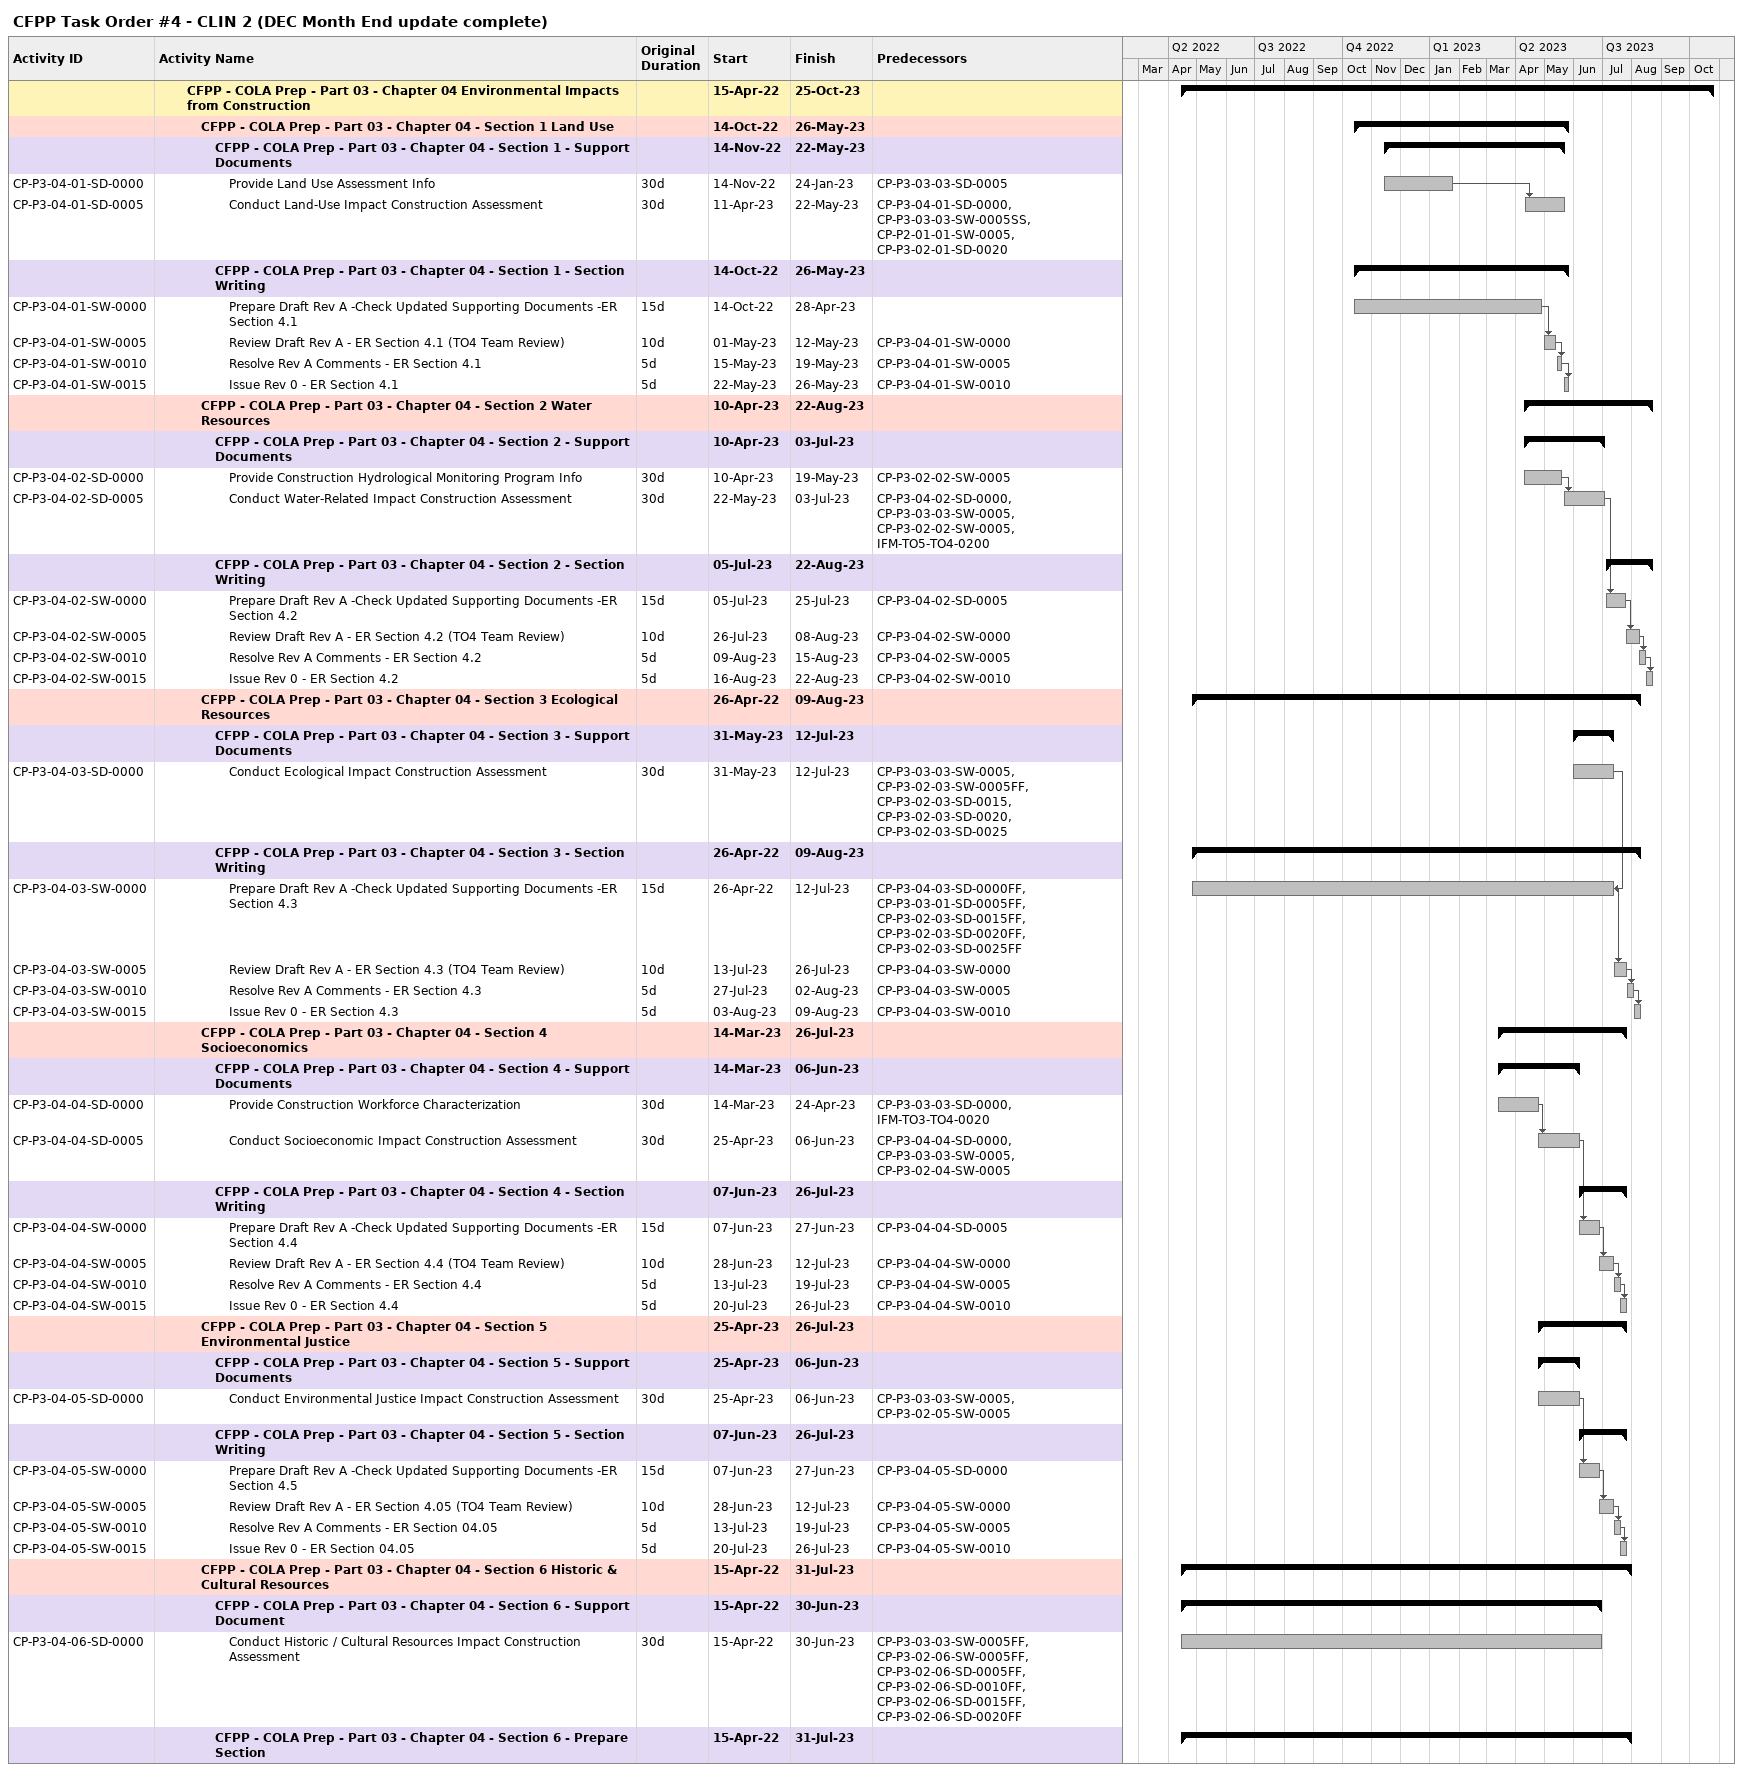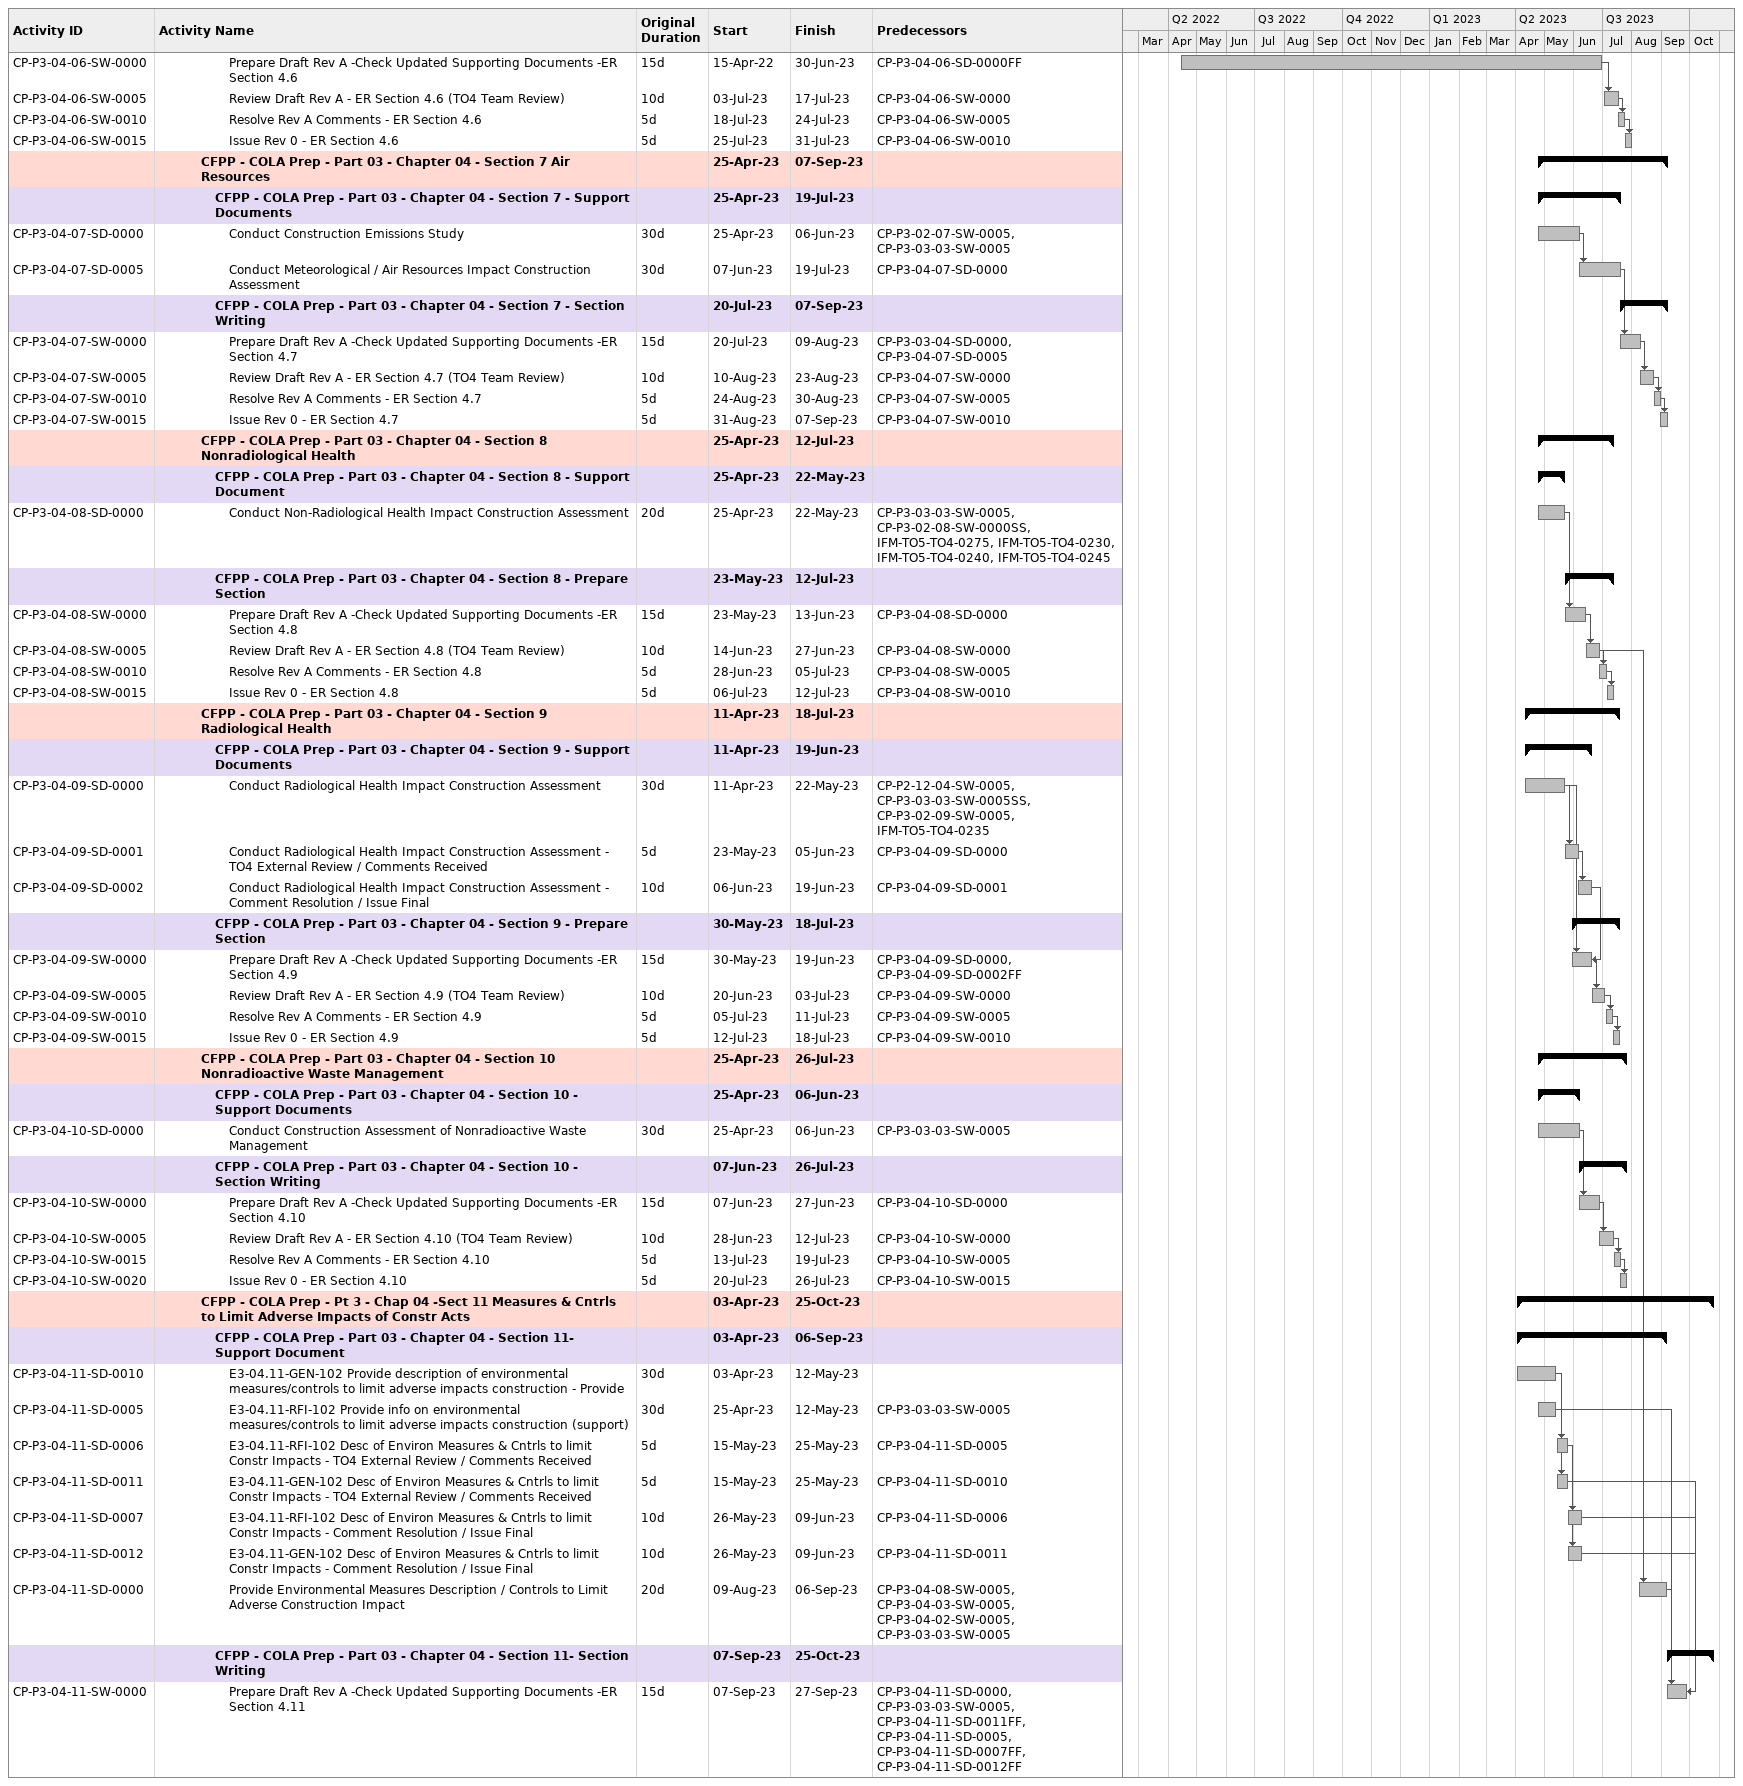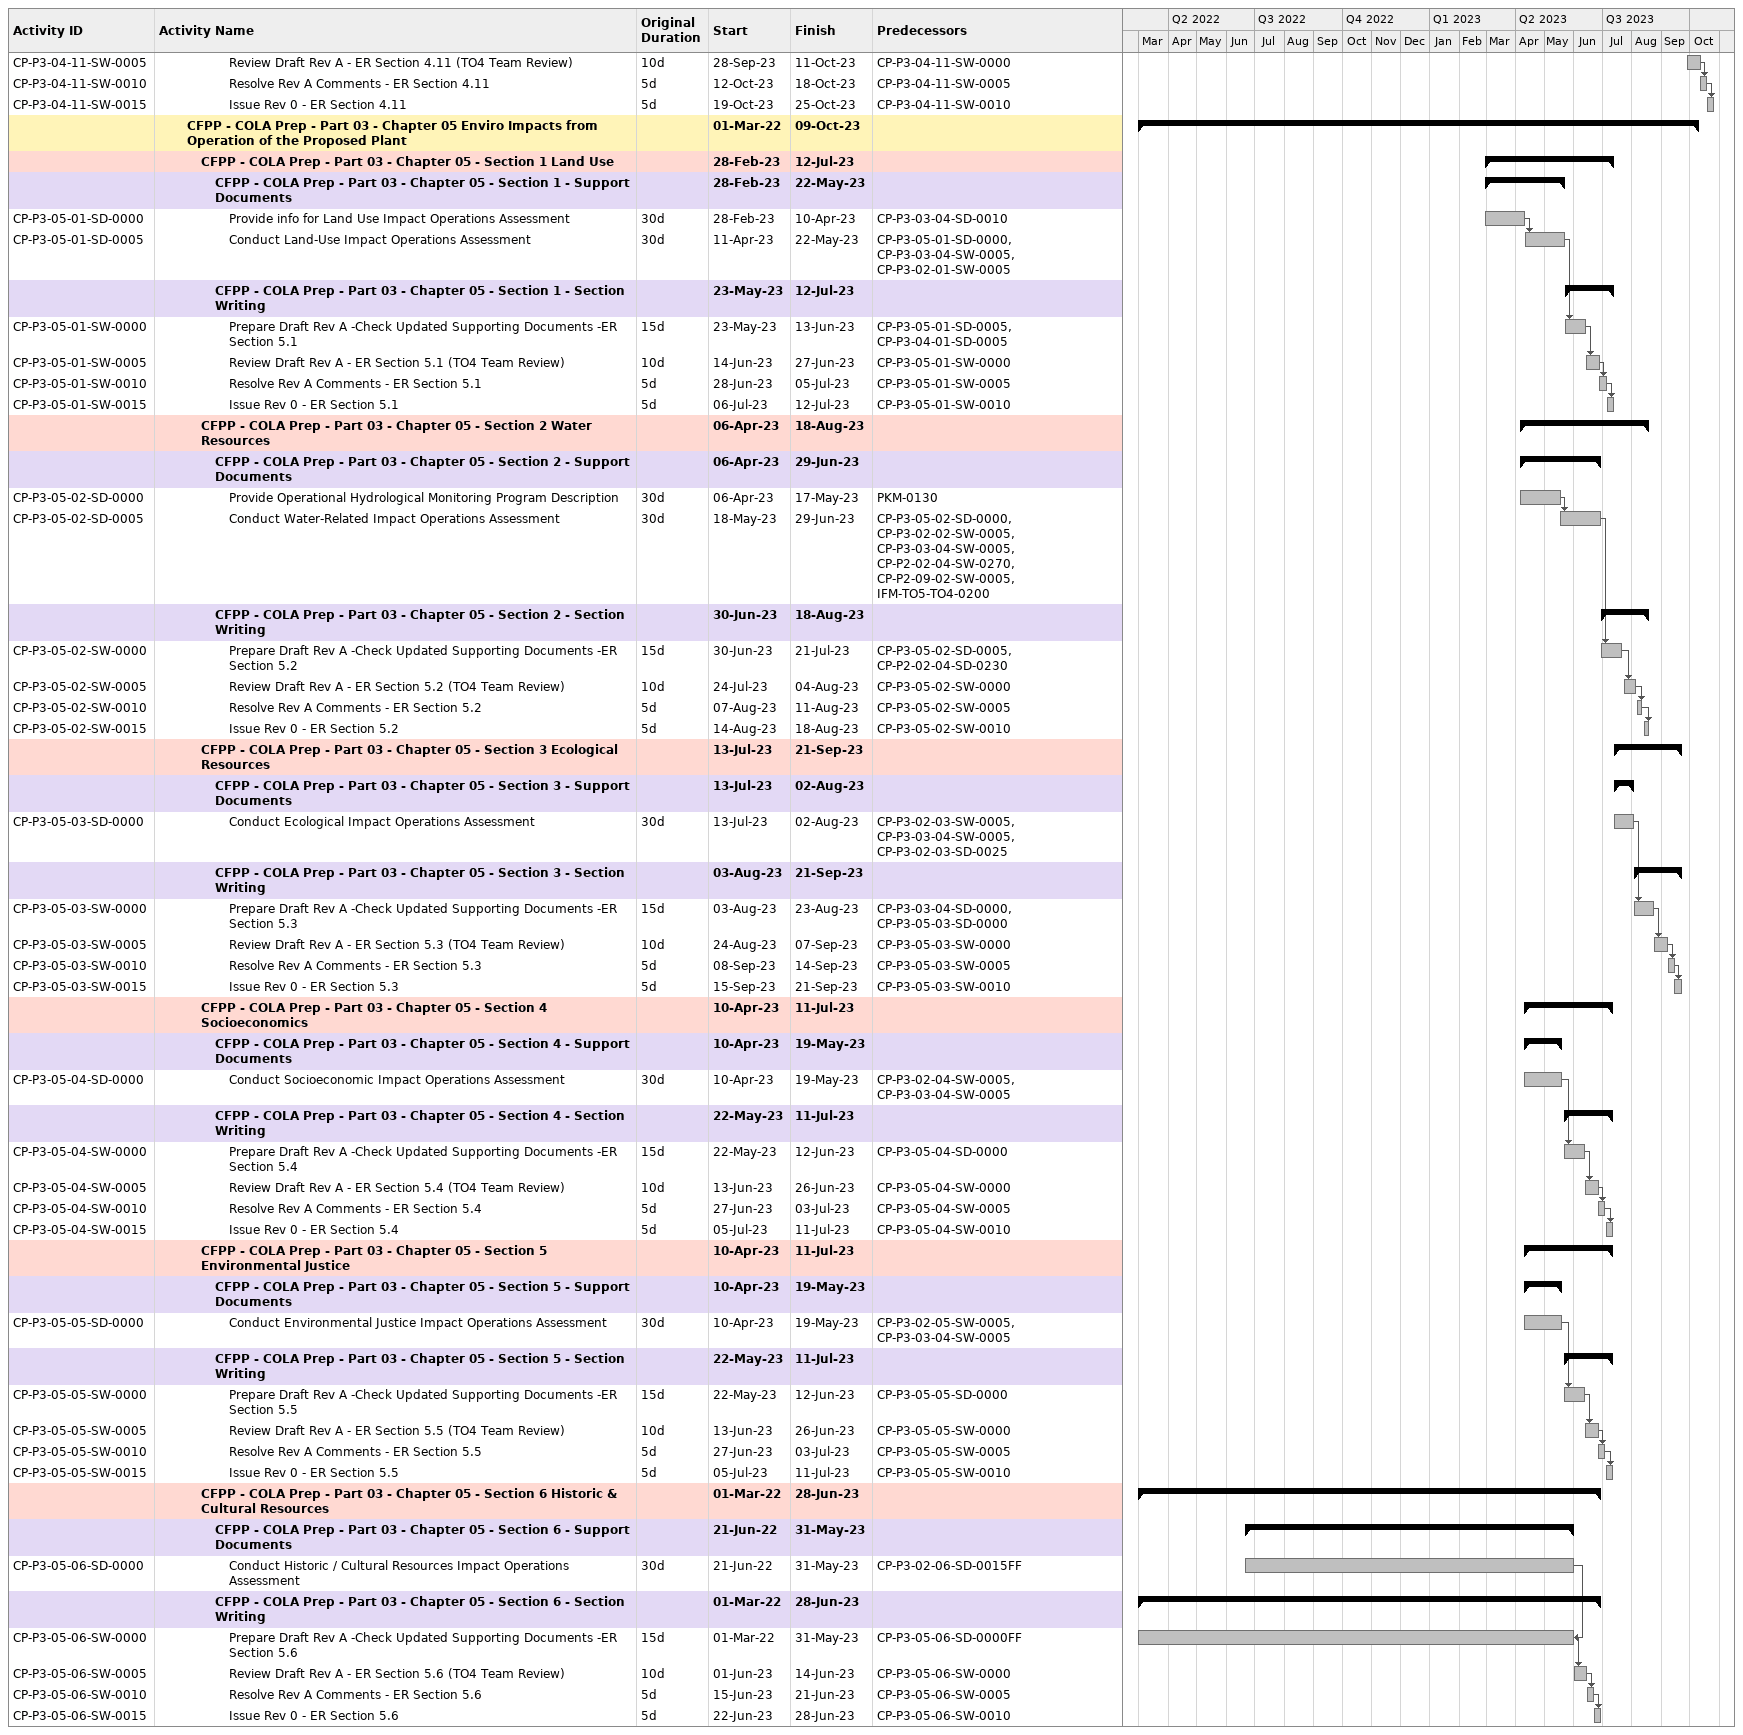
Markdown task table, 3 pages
CFPP Task Order #4 - CLIN 2 (DEC Month End update complete)

| ID | Level | Task | Original duration | Start | Finish | Predecessors |
|---|---|---|---|---|---|---|
|  | 3 | **CFPP - COLA Prep - Part 03 - Chapter 04 Environmental Impacts from Construction** |  | 2022-04-15 | 2023-10-25 |  |
|  | 4 | **CFPP - COLA Prep - Part 03 - Chapter 04 - Section 1 Land Use** |  | 2022-10-14 | 2023-05-26 |  |
|  | 5 | **CFPP - COLA Prep - Part 03 - Chapter 04 - Section 1 - Support Documents** |  | 2022-11-14 | 2023-05-22 |  |
| CP-P3-04-01-SD-0000 | 6 | Provide Land Use Assessment Info | 30d | 2022-11-14 | 2023-01-24 | CP-P3-03-03-SD-0005 |
| CP-P3-04-01-SD-0005 | 6 | Conduct Land-Use Impact Construction Assessment | 30d | 2023-04-11 | 2023-05-22 | CP-P3-04-01-SD-0000, CP-P3-03-03-SW-0005SS, CP-P2-01-01-SW-0005, CP-P3-02-01-SD-0020 |
|  | 5 | **CFPP - COLA Prep - Part 03 - Chapter 04 - Section 1 - Section Writing** |  | 2022-10-14 | 2023-05-26 |  |
| CP-P3-04-01-SW-0000 | 6 | Prepare Draft Rev A -Check Updated Supporting Documents -ER Section 4.1 | 15d | 2022-10-14 | 2023-04-28 |  |
| CP-P3-04-01-SW-0005 | 6 | Review Draft Rev A - ER Section 4.1 (TO4 Team Review) | 10d | 2023-05-01 | 2023-05-12 | CP-P3-04-01-SW-0000 |
| CP-P3-04-01-SW-0010 | 6 | Resolve Rev A Comments - ER Section 4.1 | 5d | 2023-05-15 | 2023-05-19 | CP-P3-04-01-SW-0005 |
| CP-P3-04-01-SW-0015 | 6 | Issue Rev 0 - ER Section 4.1 | 5d | 2023-05-22 | 2023-05-26 | CP-P3-04-01-SW-0010 |
|  | 4 | **CFPP - COLA Prep - Part 03 - Chapter 04 - Section 2 Water Resources** |  | 2023-04-10 | 2023-08-22 |  |
|  | 5 | **CFPP - COLA Prep - Part 03 - Chapter 04 - Section 2 - Support Documents** |  | 2023-04-10 | 2023-07-03 |  |
| CP-P3-04-02-SD-0000 | 6 | Provide Construction Hydrological Monitoring Program Info | 30d | 2023-04-10 | 2023-05-19 | CP-P3-02-02-SW-0005 |
| CP-P3-04-02-SD-0005 | 6 | Conduct Water-Related Impact Construction Assessment | 30d | 2023-05-22 | 2023-07-03 | CP-P3-04-02-SD-0000, CP-P3-03-03-SW-0005, CP-P3-02-02-SW-0005, IFM-TO5-TO4-0200 |
|  | 5 | **CFPP - COLA Prep - Part 03 - Chapter 04 - Section 2 - Section Writing** |  | 2023-07-05 | 2023-08-22 |  |
| CP-P3-04-02-SW-0000 | 6 | Prepare Draft Rev A -Check Updated Supporting Documents -ER Section 4.2 | 15d | 2023-07-05 | 2023-07-25 | CP-P3-04-02-SD-0005 |
| CP-P3-04-02-SW-0005 | 6 | Review Draft Rev A - ER Section 4.2 (TO4 Team Review) | 10d | 2023-07-26 | 2023-08-08 | CP-P3-04-02-SW-0000 |
| CP-P3-04-02-SW-0010 | 6 | Resolve Rev A Comments - ER Section 4.2 | 5d | 2023-08-09 | 2023-08-15 | CP-P3-04-02-SW-0005 |
| CP-P3-04-02-SW-0015 | 6 | Issue Rev 0 - ER Section 4.2 | 5d | 2023-08-16 | 2023-08-22 | CP-P3-04-02-SW-0010 |
|  | 4 | **CFPP - COLA Prep - Part 03 - Chapter 04 - Section 3 Ecological Resources** |  | 2022-04-26 | 2023-08-09 |  |
|  | 5 | **CFPP - COLA Prep - Part 03 - Chapter 04 - Section 3 - Support Documents** |  | 2023-05-31 | 2023-07-12 |  |
| CP-P3-04-03-SD-0000 | 6 | Conduct Ecological Impact Construction Assessment | 30d | 2023-05-31 | 2023-07-12 | CP-P3-03-03-SW-0005, CP-P3-02-03-SW-0005FF, CP-P3-02-03-SD-0015, CP-P3-02-03-SD-0020, CP-P3-02-03-SD-0025 |
|  | 5 | **CFPP - COLA Prep - Part 03 - Chapter 04 - Section 3 - Section Writing** |  | 2022-04-26 | 2023-08-09 |  |
| CP-P3-04-03-SW-0000 | 6 | Prepare Draft Rev A -Check Updated Supporting Documents -ER Section 4.3 | 15d | 2022-04-26 | 2023-07-12 | CP-P3-04-03-SD-0000FF, CP-P3-03-01-SD-0005FF, CP-P3-02-03-SD-0015FF, CP-P3-02-03-SD-0020FF, CP-P3-02-03-SD-0025FF |
| CP-P3-04-03-SW-0005 | 6 | Review Draft Rev A - ER Section 4.3 (TO4 Team Review) | 10d | 2023-07-13 | 2023-07-26 | CP-P3-04-03-SW-0000 |
| CP-P3-04-03-SW-0010 | 6 | Resolve Rev A Comments - ER Section 4.3 | 5d | 2023-07-27 | 2023-08-02 | CP-P3-04-03-SW-0005 |
| CP-P3-04-03-SW-0015 | 6 | Issue Rev 0 - ER Section 4.3 | 5d | 2023-08-03 | 2023-08-09 | CP-P3-04-03-SW-0010 |
|  | 4 | **CFPP - COLA Prep - Part 03 - Chapter 04 - Section 4 Socioeconomics** |  | 2023-03-14 | 2023-07-26 |  |
|  | 5 | **CFPP - COLA Prep - Part 03 - Chapter 04 - Section 4 - Support Documents** |  | 2023-03-14 | 2023-06-06 |  |
| CP-P3-04-04-SD-0000 | 6 | Provide Construction Workforce Characterization | 30d | 2023-03-14 | 2023-04-24 | CP-P3-03-03-SD-0000, IFM-TO3-TO4-0020 |
| CP-P3-04-04-SD-0005 | 6 | Conduct Socioeconomic Impact Construction Assessment | 30d | 2023-04-25 | 2023-06-06 | CP-P3-04-04-SD-0000, CP-P3-03-03-SW-0005, CP-P3-02-04-SW-0005 |
|  | 5 | **CFPP - COLA Prep - Part 03 - Chapter 04 - Section 4 - Section Writing** |  | 2023-06-07 | 2023-07-26 |  |
| CP-P3-04-04-SW-0000 | 6 | Prepare Draft Rev A -Check Updated Supporting Documents -ER Section 4.4 | 15d | 2023-06-07 | 2023-06-27 | CP-P3-04-04-SD-0005 |
| CP-P3-04-04-SW-0005 | 6 | Review Draft Rev A - ER Section 4.4 (TO4 Team Review) | 10d | 2023-06-28 | 2023-07-12 | CP-P3-04-04-SW-0000 |
| CP-P3-04-04-SW-0010 | 6 | Resolve Rev A Comments - ER Section 4.4 | 5d | 2023-07-13 | 2023-07-19 | CP-P3-04-04-SW-0005 |
| CP-P3-04-04-SW-0015 | 6 | Issue Rev 0 - ER Section 4.4 | 5d | 2023-07-20 | 2023-07-26 | CP-P3-04-04-SW-0010 |
|  | 4 | **CFPP - COLA Prep - Part 03 - Chapter 04 - Section 5 Environmental Justice** |  | 2023-04-25 | 2023-07-26 |  |
|  | 5 | **CFPP - COLA Prep - Part 03 - Chapter 04 - Section 5 - Support Documents** |  | 2023-04-25 | 2023-06-06 |  |
| CP-P3-04-05-SD-0000 | 6 | Conduct Environmental Justice Impact Construction Assessment | 30d | 2023-04-25 | 2023-06-06 | CP-P3-03-03-SW-0005, CP-P3-02-05-SW-0005 |
|  | 5 | **CFPP - COLA Prep - Part 03 - Chapter 04 - Section 5 - Section Writing** |  | 2023-06-07 | 2023-07-26 |  |
| CP-P3-04-05-SW-0000 | 6 | Prepare Draft Rev A -Check Updated Supporting Documents -ER Section 4.5 | 15d | 2023-06-07 | 2023-06-27 | CP-P3-04-05-SD-0000 |
| CP-P3-04-05-SW-0005 | 6 | Review Draft Rev A - ER Section 4.05 (TO4 Team Review) | 10d | 2023-06-28 | 2023-07-12 | CP-P3-04-05-SW-0000 |
| CP-P3-04-05-SW-0010 | 6 | Resolve Rev A Comments - ER Section 04.05 | 5d | 2023-07-13 | 2023-07-19 | CP-P3-04-05-SW-0005 |
| CP-P3-04-05-SW-0015 | 6 | Issue Rev 0 - ER Section 04.05 | 5d | 2023-07-20 | 2023-07-26 | CP-P3-04-05-SW-0010 |
|  | 4 | **CFPP - COLA Prep - Part 03 - Chapter 04 - Section 6 Historic & Cultural Resources** |  | 2022-04-15 | 2023-07-31 |  |
|  | 5 | **CFPP - COLA Prep - Part 03 - Chapter 04 - Section 6 - Support Document** |  | 2022-04-15 | 2023-06-30 |  |
| CP-P3-04-06-SD-0000 | 6 | Conduct Historic / Cultural Resources Impact Construction Assessment | 30d | 2022-04-15 | 2023-06-30 | CP-P3-03-03-SW-0005FF, CP-P3-02-06-SW-0005FF, CP-P3-02-06-SD-0005FF, CP-P3-02-06-SD-0010FF, CP-P3-02-06-SD-0015FF, CP-P3-02-06-SD-0020FF |
|  | 5 | **CFPP - COLA Prep - Part 03 - Chapter 04 - Section 6 - Prepare Section** |  | 2022-04-15 | 2023-07-31 |  |
| CP-P3-04-06-SW-0000 | 6 | Prepare Draft Rev A -Check Updated Supporting Documents -ER Section 4.6 | 15d | 2022-04-15 | 2023-06-30 | CP-P3-04-06-SD-0000FF |
| CP-P3-04-06-SW-0005 | 6 | Review Draft Rev A - ER Section 4.6 (TO4 Team Review) | 10d | 2023-07-03 | 2023-07-17 | CP-P3-04-06-SW-0000 |
| CP-P3-04-06-SW-0010 | 6 | Resolve Rev A Comments - ER Section 4.6 | 5d | 2023-07-18 | 2023-07-24 | CP-P3-04-06-SW-0005 |
| CP-P3-04-06-SW-0015 | 6 | Issue Rev 0 - ER Section 4.6 | 5d | 2023-07-25 | 2023-07-31 | CP-P3-04-06-SW-0010 |
|  | 4 | **CFPP - COLA Prep - Part 03 - Chapter 04 - Section 7 Air Resources** |  | 2023-04-25 | 2023-09-07 |  |
|  | 5 | **CFPP - COLA Prep - Part 03 - Chapter 04 - Section 7 - Support Documents** |  | 2023-04-25 | 2023-07-19 |  |
| CP-P3-04-07-SD-0000 | 6 | Conduct Construction Emissions Study | 30d | 2023-04-25 | 2023-06-06 | CP-P3-02-07-SW-0005, CP-P3-03-03-SW-0005 |
| CP-P3-04-07-SD-0005 | 6 | Conduct Meteorological / Air Resources Impact Construction Assessment | 30d | 2023-06-07 | 2023-07-19 | CP-P3-04-07-SD-0000 |
|  | 5 | **CFPP - COLA Prep - Part 03 - Chapter 04 - Section 7 - Section Writing** |  | 2023-07-20 | 2023-09-07 |  |
| CP-P3-04-07-SW-0000 | 6 | Prepare Draft Rev A -Check Updated Supporting Documents -ER Section 4.7 | 15d | 2023-07-20 | 2023-08-09 | CP-P3-03-04-SD-0000, CP-P3-04-07-SD-0005 |
| CP-P3-04-07-SW-0005 | 6 | Review Draft Rev A - ER Section 4.7 (TO4 Team Review) | 10d | 2023-08-10 | 2023-08-23 | CP-P3-04-07-SW-0000 |
| CP-P3-04-07-SW-0010 | 6 | Resolve Rev A Comments - ER Section 4.7 | 5d | 2023-08-24 | 2023-08-30 | CP-P3-04-07-SW-0005 |
| CP-P3-04-07-SW-0015 | 6 | Issue Rev 0 - ER Section 4.7 | 5d | 2023-08-31 | 2023-09-07 | CP-P3-04-07-SW-0010 |
|  | 4 | **CFPP - COLA Prep - Part 03 - Chapter 04 - Section 8 Nonradiological Health** |  | 2023-04-25 | 2023-07-12 |  |
|  | 5 | **CFPP - COLA Prep - Part 03 - Chapter 04 - Section 8 - Support Document** |  | 2023-04-25 | 2023-05-22 |  |
| CP-P3-04-08-SD-0000 | 6 | Conduct Non-Radiological Health Impact Construction Assessment | 20d | 2023-04-25 | 2023-05-22 | CP-P3-03-03-SW-0005, CP-P3-02-08-SW-0000SS, IFM-TO5-TO4-0275, IFM-TO5-TO4-0230, IFM-TO5-TO4-0240, IFM-TO5-TO4-0245 |
|  | 5 | **CFPP - COLA Prep - Part 03 - Chapter 04 - Section 8 - Prepare Section** |  | 2023-05-23 | 2023-07-12 |  |
| CP-P3-04-08-SW-0000 | 6 | Prepare Draft Rev A -Check Updated Supporting Documents -ER Section 4.8 | 15d | 2023-05-23 | 2023-06-13 | CP-P3-04-08-SD-0000 |
| CP-P3-04-08-SW-0005 | 6 | Review Draft Rev A - ER Section 4.8 (TO4 Team Review) | 10d | 2023-06-14 | 2023-06-27 | CP-P3-04-08-SW-0000 |
| CP-P3-04-08-SW-0010 | 6 | Resolve Rev A Comments - ER Section 4.8 | 5d | 2023-06-28 | 2023-07-05 | CP-P3-04-08-SW-0005 |
| CP-P3-04-08-SW-0015 | 6 | Issue Rev 0 - ER Section 4.8 | 5d | 2023-07-06 | 2023-07-12 | CP-P3-04-08-SW-0010 |
|  | 4 | **CFPP - COLA Prep - Part 03 - Chapter 04 - Section 9 Radiological Health** |  | 2023-04-11 | 2023-07-18 |  |
|  | 5 | **CFPP - COLA Prep - Part 03 - Chapter 04 - Section 9 - Support Documents** |  | 2023-04-11 | 2023-06-19 |  |
| CP-P3-04-09-SD-0000 | 6 | Conduct Radiological Health Impact Construction Assessment | 30d | 2023-04-11 | 2023-05-22 | CP-P2-12-04-SW-0005, CP-P3-03-03-SW-0005SS, CP-P3-02-09-SW-0005, IFM-TO5-TO4-0235 |
| CP-P3-04-09-SD-0001 | 6 | Conduct Radiological Health Impact Construction Assessment - TO4 External Review / Comments Received | 5d | 2023-05-23 | 2023-06-05 | CP-P3-04-09-SD-0000 |
| CP-P3-04-09-SD-0002 | 6 | Conduct Radiological Health Impact Construction Assessment - Comment Resolution / Issue Final | 10d | 2023-06-06 | 2023-06-19 | CP-P3-04-09-SD-0001 |
|  | 5 | **CFPP - COLA Prep - Part 03 - Chapter 04 - Section 9 - Prepare Section** |  | 2023-05-30 | 2023-07-18 |  |
| CP-P3-04-09-SW-0000 | 6 | Prepare Draft Rev A -Check Updated Supporting Documents -ER Section 4.9 | 15d | 2023-05-30 | 2023-06-19 | CP-P3-04-09-SD-0000, CP-P3-04-09-SD-0002FF |
| CP-P3-04-09-SW-0005 | 6 | Review Draft Rev A - ER Section 4.9 (TO4 Team Review) | 10d | 2023-06-20 | 2023-07-03 | CP-P3-04-09-SW-0000 |
| CP-P3-04-09-SW-0010 | 6 | Resolve Rev A Comments - ER Section 4.9 | 5d | 2023-07-05 | 2023-07-11 | CP-P3-04-09-SW-0005 |
| CP-P3-04-09-SW-0015 | 6 | Issue Rev 0 - ER Section 4.9 | 5d | 2023-07-12 | 2023-07-18 | CP-P3-04-09-SW-0010 |
|  | 4 | **CFPP - COLA Prep - Part 03 - Chapter 04 - Section 10 Nonradioactive Waste Management** |  | 2023-04-25 | 2023-07-26 |  |
|  | 5 | **CFPP - COLA Prep - Part 03 - Chapter 04 - Section 10 - Support Documents** |  | 2023-04-25 | 2023-06-06 |  |
| CP-P3-04-10-SD-0000 | 6 | Conduct Construction Assessment of Nonradioactive Waste Management | 30d | 2023-04-25 | 2023-06-06 | CP-P3-03-03-SW-0005 |
|  | 5 | **CFPP - COLA Prep - Part 03 - Chapter 04 - Section 10 - Section Writing** |  | 2023-06-07 | 2023-07-26 |  |
| CP-P3-04-10-SW-0000 | 6 | Prepare Draft Rev A -Check Updated Supporting Documents -ER Section 4.10 | 15d | 2023-06-07 | 2023-06-27 | CP-P3-04-10-SD-0000 |
| CP-P3-04-10-SW-0005 | 6 | Review Draft Rev A - ER Section 4.10 (TO4 Team Review) | 10d | 2023-06-28 | 2023-07-12 | CP-P3-04-10-SW-0000 |
| CP-P3-04-10-SW-0015 | 6 | Resolve Rev A Comments - ER Section 4.10 | 5d | 2023-07-13 | 2023-07-19 | CP-P3-04-10-SW-0005 |
| CP-P3-04-10-SW-0020 | 6 | Issue Rev 0 - ER Section 4.10 | 5d | 2023-07-20 | 2023-07-26 | CP-P3-04-10-SW-0015 |
|  | 4 | **CFPP - COLA Prep - Pt 3 - Chap 04 -Sect 11 Measures & Cntrls to Limit Adverse Impacts of Constr Acts** |  | 2023-04-03 | 2023-10-25 |  |
|  | 5 | **CFPP - COLA Prep - Part 03 - Chapter 04 - Section 11- Support Document** |  | 2023-04-03 | 2023-09-06 |  |
| CP-P3-04-11-SD-0010 | 6 | E3-04.11-GEN-102 Provide description of environmental measures/controls to limit adverse impacts construction - Provide | 30d | 2023-04-03 | 2023-05-12 |  |
| CP-P3-04-11-SD-0005 | 6 | E3-04.11-RFI-102 Provide info on environmental measures/controls to limit adverse impacts construction (support) | 30d | 2023-04-25 | 2023-05-12 | CP-P3-03-03-SW-0005 |
| CP-P3-04-11-SD-0006 | 6 | E3-04.11-RFI-102 Desc of Environ Measures & Cntrls to limit Constr Impacts - TO4 External Review / Comments Received | 5d | 2023-05-15 | 2023-05-25 | CP-P3-04-11-SD-0005 |
| CP-P3-04-11-SD-0011 | 6 | E3-04.11-GEN-102 Desc of Environ Measures & Cntrls to limit Constr Impacts - TO4 External Review / Comments Received | 5d | 2023-05-15 | 2023-05-25 | CP-P3-04-11-SD-0010 |
| CP-P3-04-11-SD-0007 | 6 | E3-04.11-RFI-102 Desc of Environ Measures & Cntrls to limit Constr Impacts - Comment Resolution / Issue Final | 10d | 2023-05-26 | 2023-06-09 | CP-P3-04-11-SD-0006 |
| CP-P3-04-11-SD-0012 | 6 | E3-04.11-GEN-102 Desc of Environ Measures & Cntrls to limit Constr Impacts - Comment Resolution / Issue Final | 10d | 2023-05-26 | 2023-06-09 | CP-P3-04-11-SD-0011 |
| CP-P3-04-11-SD-0000 | 6 | Provide Environmental Measures Description / Controls to Limit Adverse Construction Impact | 20d | 2023-08-09 | 2023-09-06 | CP-P3-04-08-SW-0005, CP-P3-04-03-SW-0005, CP-P3-04-02-SW-0005, CP-P3-03-03-SW-0005 |
|  | 5 | **CFPP - COLA Prep - Part 03 - Chapter 04 - Section 11- Section Writing** |  | 2023-09-07 | 2023-10-25 |  |
| CP-P3-04-11-SW-0000 | 6 | Prepare Draft Rev A -Check Updated Supporting Documents -ER Section 4.11 | 15d | 2023-09-07 | 2023-09-27 | CP-P3-04-11-SD-0000, CP-P3-03-03-SW-0005, CP-P3-04-11-SD-0011FF, CP-P3-04-11-SD-0005, CP-P3-04-11-SD-0007FF, CP-P3-04-11-SD-0012FF |
| CP-P3-04-11-SW-0005 | 6 | Review Draft Rev A - ER Section 4.11 (TO4 Team Review) | 10d | 2023-09-28 | 2023-10-11 | CP-P3-04-11-SW-0000 |
| CP-P3-04-11-SW-0010 | 6 | Resolve Rev A Comments - ER Section 4.11 | 5d | 2023-10-12 | 2023-10-18 | CP-P3-04-11-SW-0005 |
| CP-P3-04-11-SW-0015 | 6 | Issue Rev 0 - ER Section 4.11 | 5d | 2023-10-19 | 2023-10-25 | CP-P3-04-11-SW-0010 |
|  | 3 | **CFPP - COLA Prep - Part 03 - Chapter 05 Enviro Impacts from Operation of the Proposed Plant** |  | 2022-03-01 | 2023-10-09 |  |
|  | 4 | **CFPP - COLA Prep - Part 03 - Chapter 05 - Section 1 Land Use** |  | 2023-02-28 | 2023-07-12 |  |
|  | 5 | **CFPP - COLA Prep - Part 03 - Chapter 05 - Section 1 - Support Documents** |  | 2023-02-28 | 2023-05-22 |  |
| CP-P3-05-01-SD-0000 | 6 | Provide info for Land Use Impact Operations Assessment | 30d | 2023-02-28 | 2023-04-10 | CP-P3-03-04-SD-0010 |
| CP-P3-05-01-SD-0005 | 6 | Conduct Land-Use Impact Operations Assessment | 30d | 2023-04-11 | 2023-05-22 | CP-P3-05-01-SD-0000, CP-P3-03-04-SW-0005, CP-P3-02-01-SW-0005 |
|  | 5 | **CFPP - COLA Prep - Part 03 - Chapter 05 - Section 1 - Section Writing** |  | 2023-05-23 | 2023-07-12 |  |
| CP-P3-05-01-SW-0000 | 6 | Prepare Draft Rev A -Check Updated Supporting Documents -ER Section 5.1 | 15d | 2023-05-23 | 2023-06-13 | CP-P3-05-01-SD-0005, CP-P3-04-01-SD-0005 |
| CP-P3-05-01-SW-0005 | 6 | Review Draft Rev A - ER Section 5.1 (TO4 Team Review) | 10d | 2023-06-14 | 2023-06-27 | CP-P3-05-01-SW-0000 |
| CP-P3-05-01-SW-0010 | 6 | Resolve Rev A Comments - ER Section 5.1 | 5d | 2023-06-28 | 2023-07-05 | CP-P3-05-01-SW-0005 |
| CP-P3-05-01-SW-0015 | 6 | Issue Rev 0 - ER Section 5.1 | 5d | 2023-07-06 | 2023-07-12 | CP-P3-05-01-SW-0010 |
|  | 4 | **CFPP - COLA Prep - Part 03 - Chapter 05 - Section 2 Water Resources** |  | 2023-04-06 | 2023-08-18 |  |
|  | 5 | **CFPP - COLA Prep - Part 03 - Chapter 05 - Section 2 - Support Documents** |  | 2023-04-06 | 2023-06-29 |  |
| CP-P3-05-02-SD-0000 | 6 | Provide Operational Hydrological Monitoring Program Description | 30d | 2023-04-06 | 2023-05-17 | PKM-0130 |
| CP-P3-05-02-SD-0005 | 6 | Conduct Water-Related Impact Operations Assessment | 30d | 2023-05-18 | 2023-06-29 | CP-P3-05-02-SD-0000, CP-P3-02-02-SW-0005, CP-P3-03-04-SW-0005, CP-P2-02-04-SW-0270, CP-P2-09-02-SW-0005, IFM-TO5-TO4-0200 |
|  | 5 | **CFPP - COLA Prep - Part 03 - Chapter 05 - Section 2 - Section Writing** |  | 2023-06-30 | 2023-08-18 |  |
| CP-P3-05-02-SW-0000 | 6 | Prepare Draft Rev A -Check Updated Supporting Documents -ER Section 5.2 | 15d | 2023-06-30 | 2023-07-21 | CP-P3-05-02-SD-0005, CP-P2-02-04-SD-0230 |
| CP-P3-05-02-SW-0005 | 6 | Review Draft Rev A - ER Section 5.2 (TO4 Team Review) | 10d | 2023-07-24 | 2023-08-04 | CP-P3-05-02-SW-0000 |
| CP-P3-05-02-SW-0010 | 6 | Resolve Rev A Comments - ER Section 5.2 | 5d | 2023-08-07 | 2023-08-11 | CP-P3-05-02-SW-0005 |
| CP-P3-05-02-SW-0015 | 6 | Issue Rev 0 - ER Section 5.2 | 5d | 2023-08-14 | 2023-08-18 | CP-P3-05-02-SW-0010 |
|  | 4 | **CFPP - COLA Prep - Part 03 - Chapter 05 - Section 3 Ecological Resources** |  | 2023-07-13 | 2023-09-21 |  |
|  | 5 | **CFPP - COLA Prep - Part 03 - Chapter 05 - Section 3 - Support Documents** |  | 2023-07-13 | 2023-08-02 |  |
| CP-P3-05-03-SD-0000 | 6 | Conduct Ecological Impact Operations Assessment | 30d | 2023-07-13 | 2023-08-02 | CP-P3-02-03-SW-0005, CP-P3-03-04-SW-0005, CP-P3-02-03-SD-0025 |
|  | 5 | **CFPP - COLA Prep - Part 03 - Chapter 05 - Section 3 - Section Writing** |  | 2023-08-03 | 2023-09-21 |  |
| CP-P3-05-03-SW-0000 | 6 | Prepare Draft Rev A -Check Updated Supporting Documents -ER Section 5.3 | 15d | 2023-08-03 | 2023-08-23 | CP-P3-03-04-SD-0000, CP-P3-05-03-SD-0000 |
| CP-P3-05-03-SW-0005 | 6 | Review Draft Rev A - ER Section 5.3 (TO4 Team Review) | 10d | 2023-08-24 | 2023-09-07 | CP-P3-05-03-SW-0000 |
| CP-P3-05-03-SW-0010 | 6 | Resolve Rev A Comments - ER Section 5.3 | 5d | 2023-09-08 | 2023-09-14 | CP-P3-05-03-SW-0005 |
| CP-P3-05-03-SW-0015 | 6 | Issue Rev 0 - ER Section 5.3 | 5d | 2023-09-15 | 2023-09-21 | CP-P3-05-03-SW-0010 |
|  | 4 | **CFPP - COLA Prep - Part 03 - Chapter 05 - Section 4 Socioeconomics** |  | 2023-04-10 | 2023-07-11 |  |
|  | 5 | **CFPP - COLA Prep - Part 03 - Chapter 05 - Section 4 - Support Documents** |  | 2023-04-10 | 2023-05-19 |  |
| CP-P3-05-04-SD-0000 | 6 | Conduct Socioeconomic Impact Operations Assessment | 30d | 2023-04-10 | 2023-05-19 | CP-P3-02-04-SW-0005, CP-P3-03-04-SW-0005 |
|  | 5 | **CFPP - COLA Prep - Part 03 - Chapter 05 - Section 4 - Section Writing** |  | 2023-05-22 | 2023-07-11 |  |
| CP-P3-05-04-SW-0000 | 6 | Prepare Draft Rev A -Check Updated Supporting Documents -ER Section 5.4 | 15d | 2023-05-22 | 2023-06-12 | CP-P3-05-04-SD-0000 |
| CP-P3-05-04-SW-0005 | 6 | Review Draft Rev A - ER Section 5.4 (TO4 Team Review) | 10d | 2023-06-13 | 2023-06-26 | CP-P3-05-04-SW-0000 |
| CP-P3-05-04-SW-0010 | 6 | Resolve Rev A Comments - ER Section 5.4 | 5d | 2023-06-27 | 2023-07-03 | CP-P3-05-04-SW-0005 |
| CP-P3-05-04-SW-0015 | 6 | Issue Rev 0 - ER Section 5.4 | 5d | 2023-07-05 | 2023-07-11 | CP-P3-05-04-SW-0010 |
|  | 4 | **CFPP - COLA Prep - Part 03 - Chapter 05 - Section 5 Environmental Justice** |  | 2023-04-10 | 2023-07-11 |  |
|  | 5 | **CFPP - COLA Prep - Part 03 - Chapter 05 - Section 5 - Support Documents** |  | 2023-04-10 | 2023-05-19 |  |
| CP-P3-05-05-SD-0000 | 6 | Conduct Environmental Justice Impact Operations Assessment | 30d | 2023-04-10 | 2023-05-19 | CP-P3-02-05-SW-0005, CP-P3-03-04-SW-0005 |
|  | 5 | **CFPP - COLA Prep - Part 03 - Chapter 05 - Section 5 - Section Writing** |  | 2023-05-22 | 2023-07-11 |  |
| CP-P3-05-05-SW-0000 | 6 | Prepare Draft Rev A -Check Updated Supporting Documents -ER Section 5.5 | 15d | 2023-05-22 | 2023-06-12 | CP-P3-05-05-SD-0000 |
| CP-P3-05-05-SW-0005 | 6 | Review Draft Rev A - ER Section 5.5 (TO4 Team Review) | 10d | 2023-06-13 | 2023-06-26 | CP-P3-05-05-SW-0000 |
| CP-P3-05-05-SW-0010 | 6 | Resolve Rev A Comments - ER Section 5.5 | 5d | 2023-06-27 | 2023-07-03 | CP-P3-05-05-SW-0005 |
| CP-P3-05-05-SW-0015 | 6 | Issue Rev 0 - ER Section 5.5 | 5d | 2023-07-05 | 2023-07-11 | CP-P3-05-05-SW-0010 |
|  | 4 | **CFPP - COLA Prep - Part 03 - Chapter 05 - Section 6 Historic & Cultural Resources** |  | 2022-03-01 | 2023-06-28 |  |
|  | 5 | **CFPP - COLA Prep - Part 03 - Chapter 05 - Section 6 - Support Documents** |  | 2022-06-21 | 2023-05-31 |  |
| CP-P3-05-06-SD-0000 | 6 | Conduct Historic / Cultural Resources Impact Operations Assessment | 30d | 2022-06-21 | 2023-05-31 | CP-P3-02-06-SD-0015FF |
|  | 5 | **CFPP - COLA Prep - Part 03 - Chapter 05 - Section 6 - Section Writing** |  | 2022-03-01 | 2023-06-28 |  |
| CP-P3-05-06-SW-0000 | 6 | Prepare Draft Rev A -Check Updated Supporting Documents -ER Section 5.6 | 15d | 2022-03-01 | 2023-05-31 | CP-P3-05-06-SD-0000FF |
| CP-P3-05-06-SW-0005 | 6 | Review Draft Rev A - ER Section 5.6 (TO4 Team Review) | 10d | 2023-06-01 | 2023-06-14 | CP-P3-05-06-SW-0000 |
| CP-P3-05-06-SW-0010 | 6 | Resolve Rev A Comments - ER Section 5.6 | 5d | 2023-06-15 | 2023-06-21 | CP-P3-05-06-SW-0005 |
| CP-P3-05-06-SW-0015 | 6 | Issue Rev 0 - ER Section 5.6 | 5d | 2023-06-22 | 2023-06-28 | CP-P3-05-06-SW-0010 |
